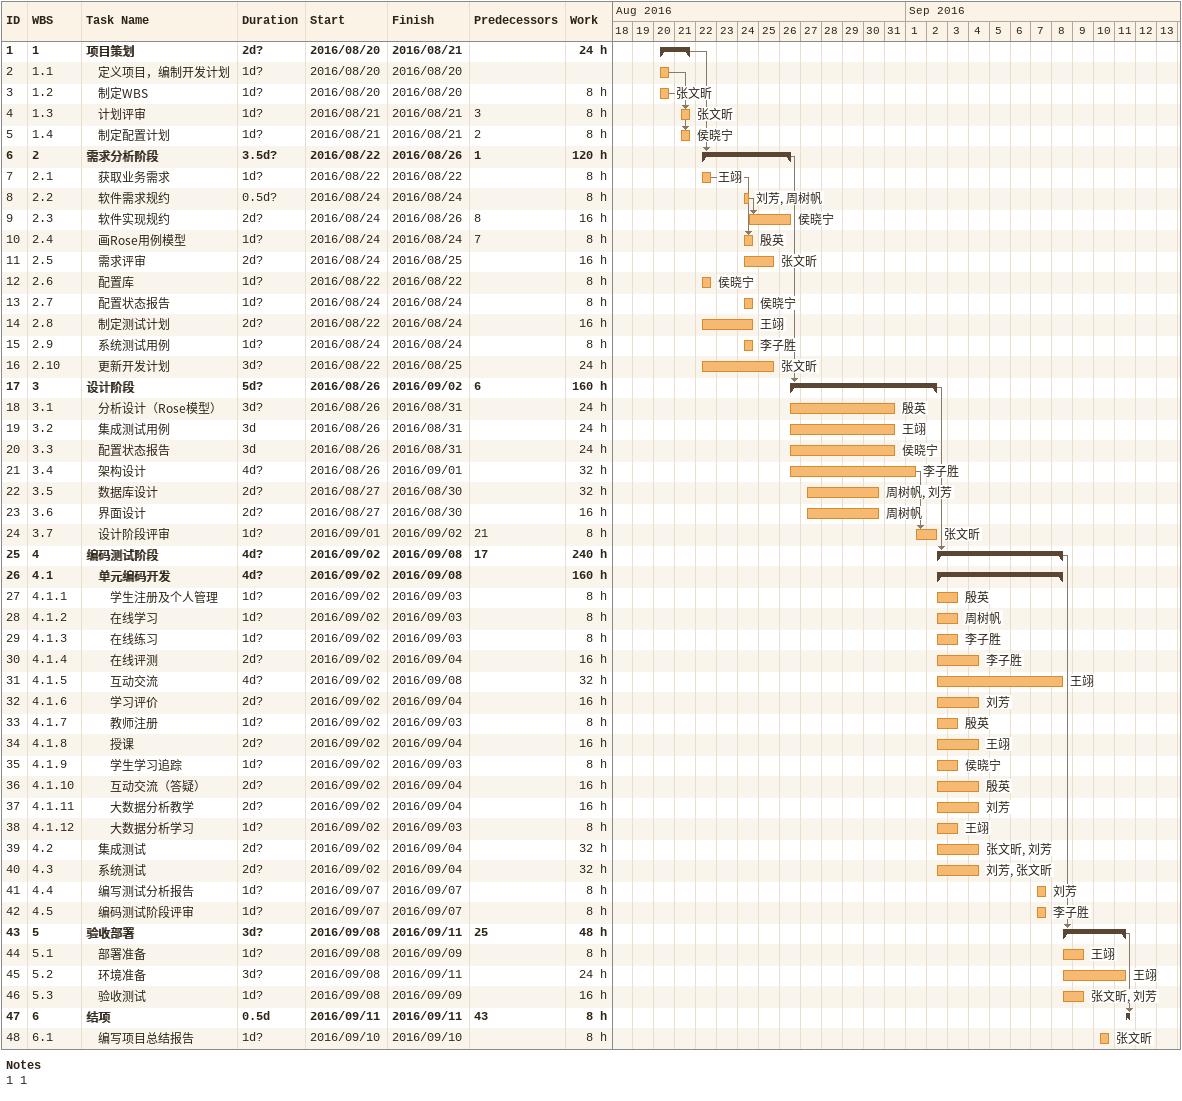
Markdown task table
| ID | WBS | Task | Duration | Start | Finish | Predecessors | Resources | Work (h) |
|---|---|---|---|---|---|---|---|---|
| 1 | 1 | **项目策划** | 2d? | 2016-08-20 | 2016-08-21 |  |  | 24 |
| 2 | 1.1 | 定义项目，编制开发计划 | 1d? | 2016-08-20 | 2016-08-20 |  |  |  |
| 3 | 1.2 | 制定WBS | 1d? | 2016-08-20 | 2016-08-20 |  | 张文昕 | 8 |
| 4 | 1.3 | 计划评审 | 1d? | 2016-08-21 | 2016-08-21 | 3 | 张文昕 | 8 |
| 5 | 1.4 | 制定配置计划 | 1d? | 2016-08-21 | 2016-08-21 | 2 | 侯晓宁 | 8 |
| 6 | 2 | **需求分析阶段** | 3.5d? | 2016-08-22 | 2016-08-26 | 1 |  | 120 |
| 7 | 2.1 | 获取业务需求 | 1d? | 2016-08-22 | 2016-08-22 |  | 王翊 | 8 |
| 8 | 2.2 | 软件需求规约 | 0.5d? | 2016-08-24 | 2016-08-24 |  | 刘芳, 周树帆 | 8 |
| 9 | 2.3 | 软件实现规约 | 2d? | 2016-08-24 | 2016-08-26 | 8 | 侯晓宁 | 16 |
| 10 | 2.4 | 画Rose用例模型 | 1d? | 2016-08-24 | 2016-08-24 | 7 | 殷英 | 8 |
| 11 | 2.5 | 需求评审 | 2d? | 2016-08-24 | 2016-08-25 |  | 张文昕 | 16 |
| 12 | 2.6 | 配置库 | 1d? | 2016-08-22 | 2016-08-22 |  | 侯晓宁 | 8 |
| 13 | 2.7 | 配置状态报告 | 1d? | 2016-08-24 | 2016-08-24 |  | 侯晓宁 | 8 |
| 14 | 2.8 | 制定测试计划 | 2d? | 2016-08-22 | 2016-08-24 |  | 王翊 | 16 |
| 15 | 2.9 | 系统测试用例 | 1d? | 2016-08-24 | 2016-08-24 |  | 李子胜 | 8 |
| 16 | 2.10 | 更新开发计划 | 3d? | 2016-08-22 | 2016-08-25 |  | 张文昕 | 24 |
| 17 | 3 | **设计阶段** | 5d? | 2016-08-26 | 2016-09-02 | 6 |  | 160 |
| 18 | 3.1 | 分析设计（Rose模型） | 3d? | 2016-08-26 | 2016-08-31 |  | 殷英 | 24 |
| 19 | 3.2 | 集成测试用例 | 3d | 2016-08-26 | 2016-08-31 |  | 王翊 | 24 |
| 20 | 3.3 | 配置状态报告 | 3d | 2016-08-26 | 2016-08-31 |  | 侯晓宁 | 24 |
| 21 | 3.4 | 架构设计 | 4d? | 2016-08-26 | 2016-09-01 |  | 李子胜 | 32 |
| 22 | 3.5 | 数据库设计 | 2d? | 2016-08-27 | 2016-08-30 |  | 周树帆, 刘芳 | 32 |
| 23 | 3.6 | 界面设计 | 2d? | 2016-08-27 | 2016-08-30 |  | 周树帆 | 16 |
| 24 | 3.7 | 设计阶段评审 | 1d? | 2016-09-01 | 2016-09-02 | 21 | 张文昕 | 8 |
| 25 | 4 | **编码测试阶段** | 4d? | 2016-09-02 | 2016-09-08 | 17 |  | 240 |
| 26 | 4.1 | **单元编码开发** | 4d? | 2016-09-02 | 2016-09-08 |  |  | 160 |
| 27 | 4.1.1 | 学生注册及个人管理 | 1d? | 2016-09-02 | 2016-09-03 |  | 殷英 | 8 |
| 28 | 4.1.2 | 在线学习 | 1d? | 2016-09-02 | 2016-09-03 |  | 周树帆 | 8 |
| 29 | 4.1.3 | 在线练习 | 1d? | 2016-09-02 | 2016-09-03 |  | 李子胜 | 8 |
| 30 | 4.1.4 | 在线评测 | 2d? | 2016-09-02 | 2016-09-04 |  | 李子胜 | 16 |
| 31 | 4.1.5 | 互动交流 | 4d? | 2016-09-02 | 2016-09-08 |  | 王翊 | 32 |
| 32 | 4.1.6 | 学习评价 | 2d? | 2016-09-02 | 2016-09-04 |  | 刘芳 | 16 |
| 33 | 4.1.7 | 教师注册 | 1d? | 2016-09-02 | 2016-09-03 |  | 殷英 | 8 |
| 34 | 4.1.8 | 授课 | 2d? | 2016-09-02 | 2016-09-04 |  | 王翊 | 16 |
| 35 | 4.1.9 | 学生学习追踪 | 1d? | 2016-09-02 | 2016-09-03 |  | 侯晓宁 | 8 |
| 36 | 4.1.10 | 互动交流（答疑） | 2d? | 2016-09-02 | 2016-09-04 |  | 殷英 | 16 |
| 37 | 4.1.11 | 大数据分析教学 | 2d? | 2016-09-02 | 2016-09-04 |  | 刘芳 | 16 |
| 38 | 4.1.12 | 大数据分析学习 | 1d? | 2016-09-02 | 2016-09-03 |  | 王翊 | 8 |
| 39 | 4.2 | 集成测试 | 2d? | 2016-09-02 | 2016-09-04 |  | 张文昕, 刘芳 | 32 |
| 40 | 4.3 | 系统测试 | 2d? | 2016-09-02 | 2016-09-04 |  | 刘芳, 张文昕 | 32 |
| 41 | 4.4 | 编写测试分析报告 | 1d? | 2016-09-07 | 2016-09-07 |  | 刘芳 | 8 |
| 42 | 4.5 | 编码测试阶段评审 | 1d? | 2016-09-07 | 2016-09-07 |  | 李子胜 | 8 |
| 43 | 5 | **验收部署** | 3d? | 2016-09-08 | 2016-09-11 | 25 |  | 48 |
| 44 | 5.1 | 部署准备 | 1d? | 2016-09-08 | 2016-09-09 |  | 王翊 | 8 |
| 45 | 5.2 | 环境准备 | 3d? | 2016-09-08 | 2016-09-11 |  | 王翊 | 24 |
| 46 | 5.3 | 验收测试 | 1d? | 2016-09-08 | 2016-09-09 |  | 张文昕, 刘芳 | 16 |
| 47 | 6 | **结项** | 0.5d | 2016-09-11 | 2016-09-11 | 43 |  | 8 |
| 48 | 6.1 | 编写项目总结报告 | 1d? | 2016-09-10 | 2016-09-10 |  | 张文昕 | 8 |

Notes
- 1: 1
